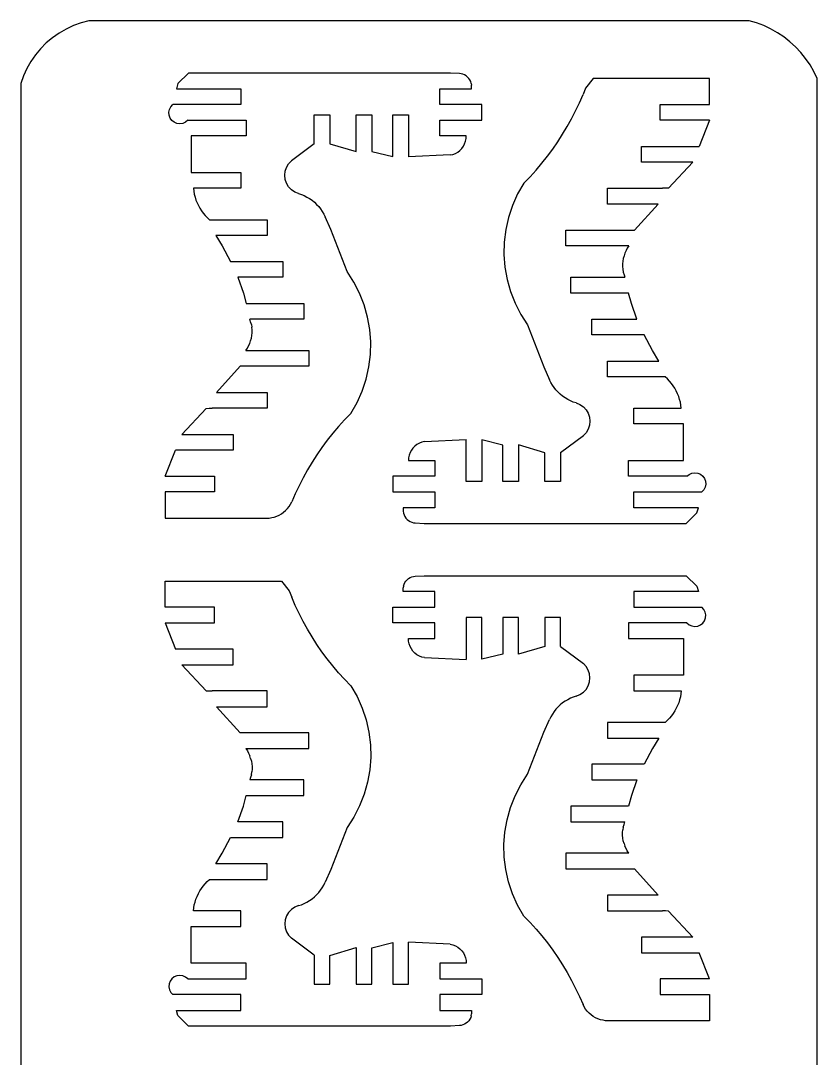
# Model space of a CAD drawing. Extents: x -4.72 to 4.72, y -4.2 to 4.2.
# Drawn here: x -1.448 to 1.448, y 0.407 to 4.181 of the extents above; entities that cross this region are included whole.
import ezdxf

# ---------------------------------------------------------------- set-up
doc = ezdxf.new("R2010")
doc.units = 0
doc.header["$MEASUREMENT"] = 0
doc.layers.get('0').update_dxf_attribs({"linetype": 'CONTINUOUS'})

msp = doc.modelspace()

# ---------------------------------------------------------------- linework, layer by layer
for p, q in [((-1.2562, 4.1638), (-1.2829, 4.1514)), ((-1.2286, 4.1739), (-1.2562, 4.1638)), ((-1.2001, 4.1815), (-1.2286, 4.1739)), ((-1.0408, 4.1815), (-1.2001, 4.1815)), ((1.2001, 4.1815), (-1.0408, 4.1815)), ((1.227, 4.1736), (1.2001, 4.1815)), ((1.2532, 4.1637), (1.227, 4.1736)), ((1.2785, 4.1519), (1.2532, 4.1637)), ((-1.3324, 4.1197), (-1.3549, 4.1007)), ((-1.3084, 4.1366), (-1.3324, 4.1197)), ((-1.2829, 4.1514), (-1.3084, 4.1366)), ((1.3029, 4.1381), (1.2785, 4.1519)), ((1.3262, 4.1226), (1.3029, 4.1381)), ((1.3482, 4.1053), (1.3262, 4.1226)), ((-1.3756, 4.0798), (-1.3944, 4.0572)), ((-1.3549, 4.1007), (-1.3756, 4.0798)), ((1.3689, 4.0865), (1.3482, 4.1053)), ((1.388, 4.0661), (1.3689, 4.0865)), ((-1.3944, 4.0572), (-1.4112, 4.033)), ((1.4056, 4.0443), (1.388, 4.0661)), ((1.4215, 4.0213), (1.4056, 4.0443)), ((-1.4257, 4.0074), (-1.438, 3.9806)), ((-1.4112, 4.033), (-1.4257, 4.0074)), ((1.4356, 3.9971), (1.4215, 4.0213)), ((-1.438, 3.9806), (-1.4478, 3.9529)), ((-0.8382, 3.991), (-0.8763, 3.9529)), ((0.1143, 3.991), (-0.8382, 3.991)), ((0.1467, 3.9893), (0.1143, 3.991)), ((0.1533, 3.9885), (0.1467, 3.9893)), ((0.1598, 3.9867), (0.1533, 3.9885)), ((0.1659, 3.9841), (0.1598, 3.9867)), ((0.1716, 3.9806), (0.1659, 3.9841)), ((0.1767, 3.9764), (0.1716, 3.9806)), ((0.1812, 3.9715), (0.1767, 3.9764)), ((0.1849, 3.966), (0.1812, 3.9715)), ((0.1879, 3.96), (0.1849, 3.966)), ((0.6332, 3.9719), (0.6058, 3.9357)), ((1.0567, 3.9719), (0.6332, 3.9719)), ((1.0567, 3.8767), (1.0567, 3.9719)), ((1.4478, 3.9719), (1.4356, 3.9971)), ((1.4478, -3.991), (1.4478, 3.9719)), ((-1.4478, 3.9529), (-1.4478, -3.9719)), ((-0.8763, 3.9529), (-0.8822, 3.9338)), ((-0.8822, 3.9338), (-0.6477, 3.9338)), ((-0.6477, 3.9338), (-0.6477, 3.8767)), ((0.0762, 3.9338), (0.1905, 3.9338)), ((0.0762, 3.8767), (0.0762, 3.9338)), ((0.1899, 3.9537), (0.1879, 3.96)), ((0.1899, 3.9537), (0.191, 3.9471)), ((0.1905, 3.9338), (0.1912, 3.9404)), ((0.1912, 3.9404), (0.191, 3.9471)), ((0.6058, 3.9357), (0.5963, 3.9129)), ((0.5834, 3.8831), (0.5963, 3.9129)), ((-0.9095, 3.8484), (-0.9074, 3.859)), ((-0.9074, 3.859), (-0.9026, 3.8687)), ((-0.9026, 3.8687), (-0.8953, 3.8767)), ((-0.6477, 3.8767), (-0.8953, 3.8767)), ((0.2289, 3.8767), (0.0762, 3.8767)), ((0.2289, 3.8195), (0.2289, 3.8767)), ((0.5546, 3.8248), (0.5695, 3.8537)), ((0.5695, 3.8537), (0.5834, 3.8831)), ((0.8763, 3.8767), (1.0567, 3.8767)), ((0.8763, 3.8195), (0.8763, 3.8767)), ((-0.9086, 3.8376), (-0.9095, 3.8484)), ((-0.9048, 3.8275), (-0.9086, 3.8376)), ((-0.8984, 3.8188), (-0.9048, 3.8275)), ((-0.89, 3.8121), (-0.8984, 3.8188)), ((-0.8488, 3.8126), (-0.8586, 3.8082)), ((-0.8405, 3.8195), (-0.8488, 3.8126)), ((-0.8405, 3.8195), (-0.6286, 3.8195)), ((-0.6286, 3.8195), (-0.6286, 3.7624)), ((-0.381, 3.7333), (-0.381, 3.8386)), ((-0.381, 3.8386), (-0.3238, 3.8386)), ((-0.3238, 3.8386), (-0.3238, 3.7341)), ((-0.2286, 3.7052), (-0.2286, 3.8386)), ((-0.2286, 3.8386), (-0.1714, 3.8386)), ((-0.1714, 3.8386), (-0.1714, 3.7062)), ((-0.0952, 3.6871), (-0.0952, 3.8386)), ((-0.0952, 3.8386), (-0.0381, 3.8386)), ((-0.0381, 3.8386), (-0.0381, 3.6862)), ((0.0762, 3.8195), (0.2289, 3.8195)), ((0.0762, 3.7624), (0.0762, 3.8195)), ((0.5388, 3.7964), (0.5546, 3.8248)), ((1.0567, 3.8195), (0.8763, 3.8195)), ((1.0567, 3.8195), (1.0181, 3.7243)), ((-0.88, 3.8079), (-0.89, 3.8121)), ((-0.8693, 3.8066), (-0.88, 3.8079)), ((-0.8586, 3.8082), (-0.8693, 3.8066)), ((0.5221, 3.7686), (0.5388, 3.7964)), ((-0.8282, 3.7624), (-0.8282, 3.629)), ((-0.6286, 3.7624), (-0.8282, 3.7624)), ((0.1715, 3.7624), (0.0762, 3.7624)), ((0.1658, 3.7335), (0.169, 3.7428)), ((0.169, 3.7428), (0.171, 3.7525)), ((0.171, 3.7525), (0.1715, 3.7624)), ((0.486, 3.7146), (0.5045, 3.7413)), ((0.5045, 3.7413), (0.5221, 3.7686)), ((-0.381, 3.7333), (-0.4641, 3.6717)), ((-0.3238, 3.7341), (-0.2286, 3.7052)), ((-0.1714, 3.7062), (-0.0952, 3.6871)), ((0.1321, 3.6988), (0.1407, 3.7037)), ((0.1407, 3.7037), (0.1485, 3.7097)), ((0.1485, 3.7097), (0.1554, 3.7168)), ((0.1554, 3.7168), (0.1612, 3.7248)), ((0.1612, 3.7248), (0.1658, 3.7335)), ((0.4667, 3.6885), (0.486, 3.7146)), ((0.8087, 3.7243), (1.0181, 3.7243)), ((0.8087, 3.6671), (0.8087, 3.7243)), ((-0.4743, 3.6609), (-0.4641, 3.6717)), ((0.1133, 3.6931), (-0.0381, 3.6862)), ((0.1133, 3.6931), (0.1229, 3.6953)), ((0.1229, 3.6953), (0.1321, 3.6988)), ((0.4254, 3.6383), (0.4465, 3.6631)), ((0.4465, 3.6631), (0.4667, 3.6885)), ((0.9955, 3.6671), (0.8087, 3.6671)), ((0.907, 3.5727), (0.9955, 3.6671)), ((-0.8282, 3.629), (-0.6477, 3.629)), ((-0.6477, 3.629), (-0.6477, 3.5719)), ((-0.4881, 3.6193), (-0.4866, 3.634)), ((-0.4866, 3.634), (-0.4819, 3.6481)), ((-0.4819, 3.6481), (-0.4743, 3.6609)), ((0.4036, 3.6142), (0.4254, 3.6383)), ((-0.4866, 3.6045), (-0.4881, 3.6193)), ((-0.4819, 3.5905), (-0.4866, 3.6045)), ((-0.4743, 3.5777), (-0.4819, 3.5905)), ((0.381, 3.5909), (0.3585, 3.5512)), ((0.381, 3.5909), (0.4036, 3.6142)), ((-0.6477, 3.5719), (-0.8202, 3.5719)), ((-0.8202, 3.5719), (-0.8189, 3.561)), ((-0.8189, 3.561), (-0.8168, 3.5503)), ((-0.8168, 3.5503), (-0.8141, 3.5396)), ((-0.4641, 3.5669), (-0.4743, 3.5777)), ((-0.4519, 3.5584), (-0.4641, 3.5669)), ((-0.4381, 3.5528), (-0.4519, 3.5584)), ((-0.4381, 3.5528), (-0.4276, 3.5493)), ((-0.4276, 3.5493), (-0.4174, 3.5451)), ((0.3585, 3.5512), (0.3399, 3.5095)), ((0.6858, 3.5147), (0.6858, 3.5719)), ((0.6858, 3.5719), (0.8848, 3.5719)), ((0.8959, 3.5718), (0.8848, 3.5719)), ((0.907, 3.5727), (0.8959, 3.5718)), ((-0.8141, 3.5396), (-0.8108, 3.5292)), ((-0.8108, 3.5292), (-0.8067, 3.519)), ((-0.8067, 3.519), (-0.8021, 3.5091)), ((-0.4174, 3.5451), (-0.4075, 3.5401)), ((-0.4075, 3.5401), (-0.398, 3.5344)), ((-0.398, 3.5344), (-0.3889, 3.5281)), ((-0.3889, 3.5281), (-0.3803, 3.5211)), ((-0.3803, 3.5211), (-0.3722, 3.5135)), ((-0.3722, 3.5135), (-0.3647, 3.5054)), ((0.87, 3.5147), (0.6858, 3.5147)), ((0.87, 3.5147), (0.7835, 3.4195)), ((-0.8021, 3.5091), (-0.7968, 3.4995)), ((-0.7968, 3.4995), (-0.7909, 3.4903)), ((-0.7909, 3.4903), (-0.7845, 3.4815)), ((-0.7845, 3.4815), (-0.7775, 3.473)), ((-0.7775, 3.473), (-0.77, 3.4651)), ((-0.3647, 3.5054), (-0.3578, 3.4967)), ((-0.3578, 3.4967), (-0.3515, 3.4876)), ((-0.3515, 3.4876), (-0.3459, 3.478)), ((-0.3459, 3.478), (-0.341, 3.4681)), ((0.3399, 3.5095), (0.3256, 3.4662)), ((-0.77, 3.4651), (-0.762, 3.4576)), ((-0.762, 3.4576), (-0.5524, 3.4576)), ((-0.5524, 3.4576), (-0.5524, 3.4004)), ((-0.32, 3.4214), (-0.341, 3.4681)), ((0.3256, 3.4662), (0.3156, 3.4217)), ((-0.5524, 3.4004), (-0.7389, 3.4004)), ((-0.7389, 3.4004), (-0.7161, 3.3623)), ((-0.261, 3.269), (-0.32, 3.4214)), ((0.3156, 3.4217), (0.3101, 3.3764)), ((0.5334, 3.3623), (0.5334, 3.4195)), ((0.5334, 3.4195), (0.7835, 3.4195)), ((-0.7161, 3.3623), (-0.6858, 3.3052)), ((0.3101, 3.3764), (0.309, 3.3308)), ((0.763, 3.3623), (0.5334, 3.3623)), ((0.763, 3.3623), (0.7574, 3.354)), ((0.309, 3.3308), (0.3124, 3.2853)), ((0.7453, 3.3266), (0.7428, 3.3169)), ((0.7486, 3.336), (0.7453, 3.3266)), ((0.7526, 3.3452), (0.7486, 3.336)), ((0.7574, 3.354), (0.7526, 3.3452)), ((-0.6858, 3.3052), (-0.4953, 3.3052)), ((-0.4953, 3.3052), (-0.4953, 3.248)), ((0.3124, 3.2853), (0.3203, 3.2403)), ((0.7412, 3.307), (0.7404, 3.297)), ((0.7404, 3.297), (0.7404, 3.287)), ((0.7404, 3.287), (0.7412, 3.2771)), ((0.7428, 3.3169), (0.7412, 3.307)), ((-0.6586, 3.248), (-0.6386, 3.1909)), ((-0.4953, 3.248), (-0.6586, 3.248)), ((-0.2364, 3.2305), (-0.261, 3.269)), ((0.5525, 3.248), (0.7486, 3.248)), ((0.5525, 3.1909), (0.5525, 3.248)), ((0.7412, 3.2771), (0.7428, 3.2672)), ((0.7428, 3.2672), (0.7453, 3.2575)), ((0.7453, 3.2575), (0.7486, 3.248)), ((-0.2158, 3.1898), (-0.2364, 3.2305)), ((0.3203, 3.2403), (0.3326, 3.1964)), ((-0.6386, 3.1909), (-0.6286, 3.1528)), ((-0.1992, 3.1473), (-0.2158, 3.1898)), ((0.3326, 3.1964), (0.3491, 3.1538)), ((0.762, 3.1909), (0.5525, 3.1909)), ((0.772, 3.1528), (0.762, 3.1909)), ((-0.6286, 3.1528), (-0.4191, 3.1528)), ((-0.4191, 3.1528), (-0.4191, 3.0956)), ((-0.187, 3.1033), (-0.1992, 3.1473)), ((0.3491, 3.1538), (0.3698, 3.1131)), ((0.792, 3.0956), (0.772, 3.1528)), ((-0.4191, 3.0956), (-0.6152, 3.0956)), ((-0.612, 3.0862), (-0.6152, 3.0956)), ((-0.1791, 3.0584), (-0.187, 3.1033)), ((0.3698, 3.1131), (0.3943, 3.0747)), ((0.6287, 3.0956), (0.792, 3.0956)), ((0.6287, 3.0385), (0.6287, 3.0956)), ((-0.6095, 3.0765), (-0.612, 3.0862)), ((-0.6095, 3.0765), (-0.6078, 3.0666)), ((-0.607, 3.0566), (-0.6078, 3.0666)), ((-0.1757, 3.0129), (-0.1791, 3.0584)), ((0.3943, 3.0747), (0.4534, 2.9223)), ((-0.612, 3.0171), (-0.6095, 3.0268)), ((-0.6095, 3.0268), (-0.6078, 3.0366)), ((-0.6078, 3.0366), (-0.607, 3.0466)), ((-0.607, 3.0466), (-0.607, 3.0566)), ((0.8192, 3.0385), (0.6287, 3.0385)), ((0.8495, 2.9813), (0.8192, 3.0385)), ((-0.6296, 2.9813), (-0.6241, 2.9897)), ((-0.6241, 2.9897), (-0.6193, 2.9985)), ((-0.6193, 2.9985), (-0.6152, 3.0076)), ((-0.6152, 3.0076), (-0.612, 3.0171)), ((-0.1767, 2.9673), (-0.1757, 3.0129)), ((-0.6296, 2.9813), (-0.4, 2.9813)), ((-0.4, 2.9813), (-0.4, 2.9242)), ((-0.1823, 2.922), (-0.1767, 2.9673)), ((0.8723, 2.9432), (0.8495, 2.9813)), ((-0.7366, 2.8289), (-0.6502, 2.9242)), ((-0.4, 2.9242), (-0.6502, 2.9242)), ((-0.1923, 2.8774), (-0.1823, 2.922)), ((0.4534, 2.9223), (0.4743, 2.8756)), ((0.6858, 2.9432), (0.8723, 2.9432)), ((0.6858, 2.8861), (0.6858, 2.9432)), ((-0.2066, 2.8341), (-0.1923, 2.8774)), ((0.4792, 2.8657), (0.4743, 2.8756)), ((0.8954, 2.8861), (0.6858, 2.8861)), ((0.9033, 2.8786), (0.8954, 2.8861)), ((0.9108, 2.8706), (0.9033, 2.8786)), ((0.9178, 2.8622), (0.9108, 2.8706)), ((-0.2251, 2.7924), (-0.2066, 2.8341)), ((0.4848, 2.8561), (0.4792, 2.8657)), ((0.4911, 2.847), (0.4848, 2.8561)), ((0.498, 2.8383), (0.4911, 2.847)), ((0.5056, 2.8302), (0.498, 2.8383)), ((0.9243, 2.8533), (0.9178, 2.8622)), ((0.9301, 2.8441), (0.9243, 2.8533)), ((0.9354, 2.8345), (0.9301, 2.8441)), ((0.9401, 2.8246), (0.9354, 2.8345)), ((-0.7366, 2.8289), (-0.5524, 2.8289)), ((-0.5524, 2.8289), (-0.5524, 2.7718)), ((0.5136, 2.8226), (0.5056, 2.8302)), ((0.5222, 2.8156), (0.5136, 2.8226)), ((0.5313, 2.8092), (0.5222, 2.8156)), ((0.5408, 2.8036), (0.5313, 2.8092)), ((0.5508, 2.7986), (0.5408, 2.8036)), ((0.561, 2.7943), (0.5508, 2.7986)), ((0.5715, 2.7908), (0.561, 2.7943)), ((0.9441, 2.8144), (0.9401, 2.8246)), ((0.9475, 2.804), (0.9441, 2.8144)), ((0.9502, 2.7934), (0.9475, 2.804)), ((0.9522, 2.7826), (0.9502, 2.7934)), ((-0.7737, 2.7709), (-0.8622, 2.6765)), ((-0.7737, 2.7709), (-0.7626, 2.7718)), ((-0.7626, 2.7718), (-0.7514, 2.7718)), ((-0.5524, 2.7718), (-0.7514, 2.7718)), ((-0.2477, 2.7527), (-0.2251, 2.7924)), ((0.5715, 2.7908), (0.5852, 2.7852)), ((0.5852, 2.7852), (0.5975, 2.7768)), ((0.5975, 2.7768), (0.6076, 2.7659)), ((0.6076, 2.7659), (0.6152, 2.7532)), ((0.7811, 2.7718), (0.9536, 2.7718)), ((0.7811, 2.7146), (0.7811, 2.7718)), ((0.9536, 2.7718), (0.9522, 2.7826)), ((-0.2703, 2.7294), (-0.2921, 2.7054)), ((-0.2477, 2.7527), (-0.2703, 2.7294)), ((0.6152, 2.7532), (0.6199, 2.7391)), ((0.6199, 2.7391), (0.6215, 2.7244)), ((0.6215, 2.7244), (0.6199, 2.7096)), ((-0.3131, 2.6806), (-0.3333, 2.6552)), ((-0.2921, 2.7054), (-0.3131, 2.6806)), ((0.6076, 2.6828), (0.5975, 2.6719)), ((0.6152, 2.6955), (0.6076, 2.6828)), ((0.6199, 2.7096), (0.6152, 2.6955)), ((0.9616, 2.7146), (0.7811, 2.7146)), ((0.9616, 2.5813), (0.9616, 2.7146)), ((-0.8622, 2.6765), (-0.6754, 2.6765)), ((-0.6754, 2.6765), (-0.6754, 2.6194)), ((-0.3333, 2.6552), (-0.3527, 2.6291)), ((0.0013, 2.6448), (-0.0074, 2.64)), ((0.0105, 2.6484), (0.0013, 2.6448)), ((0.0201, 2.6506), (0.0105, 2.6484)), ((0.0201, 2.6506), (0.1715, 2.6575)), ((0.1715, 2.5051), (0.1715, 2.6575)), ((0.2286, 2.6565), (0.2286, 2.5051)), ((0.3048, 2.6375), (0.2286, 2.6565)), ((0.5144, 2.6103), (0.5975, 2.6719)), ((0.5931, 2.669), (0.5975, 2.6719)), ((-0.9234, 2.5241), (-0.8848, 2.6194)), ((-0.6754, 2.6194), (-0.8848, 2.6194)), ((-0.3527, 2.6291), (-0.3712, 2.6024)), ((-0.0324, 2.6101), (-0.0357, 2.6008)), ((-0.0278, 2.6189), (-0.0324, 2.6101)), ((-0.0221, 2.6269), (-0.0278, 2.6189)), ((-0.0152, 2.634), (-0.0221, 2.6269)), ((-0.0074, 2.64), (-0.0152, 2.634)), ((0.3048, 2.5051), (0.3048, 2.6375)), ((0.4572, 2.6096), (0.362, 2.6384)), ((0.362, 2.6384), (0.362, 2.5051)), ((0.4572, 2.5051), (0.4572, 2.6096)), ((0.5144, 2.6103), (0.5144, 2.5051)), ((-0.3888, 2.5751), (-0.4055, 2.5472)), ((-0.3712, 2.6024), (-0.3888, 2.5751)), ((-0.0376, 2.5911), (-0.0381, 2.5813)), ((-0.0381, 2.5813), (0.0572, 2.5813)), ((-0.0357, 2.6008), (-0.0376, 2.5911)), ((0.0572, 2.5813), (0.0572, 2.5241)), ((0.762, 2.5813), (0.9616, 2.5813)), ((0.762, 2.5241), (0.762, 2.5813)), ((-0.4055, 2.5472), (-0.4213, 2.5188)), ((0.9738, 2.5241), (0.9821, 2.531)), ((0.9821, 2.531), (0.992, 2.5355)), ((0.992, 2.5355), (1.0026, 2.5371)), ((1.0026, 2.5371), (1.0134, 2.5357)), ((1.0134, 2.5357), (1.0233, 2.5316)), ((1.0233, 2.5316), (1.0318, 2.5249)), ((-0.9234, 2.5241), (-0.7429, 2.5241)), ((-0.7429, 2.5241), (-0.7429, 2.467)), ((-0.4213, 2.5188), (-0.4361, 2.4899)), ((0.0572, 2.5241), (-0.0955, 2.5241)), ((-0.0955, 2.5241), (-0.0955, 2.467)), ((0.2286, 2.5051), (0.1715, 2.5051)), ((0.362, 2.5051), (0.3048, 2.5051)), ((0.5144, 2.5051), (0.4572, 2.5051)), ((0.9738, 2.5241), (0.762, 2.5241)), ((1.0318, 2.5249), (1.0381, 2.5161)), ((1.0381, 2.5161), (1.0419, 2.506)), ((1.0428, 2.4953), (1.0408, 2.4846)), ((1.0419, 2.506), (1.0428, 2.4953)), ((-0.7429, 2.467), (-0.9234, 2.467)), ((-0.9234, 2.467), (-0.9234, 2.3717)), ((-0.45, 2.4606), (-0.4629, 2.4308)), ((-0.4361, 2.4899), (-0.45, 2.4606)), ((-0.0955, 2.467), (0.0572, 2.467)), ((0.0572, 2.467), (0.0572, 2.4098)), ((0.7811, 2.467), (1.0287, 2.467)), ((0.7811, 2.4098), (0.7811, 2.467)), ((1.0359, 2.475), (1.0287, 2.467)), ((1.0408, 2.4846), (1.0359, 2.475)), ((-0.4725, 2.4141), (-0.4673, 2.4222)), ((-0.4673, 2.4222), (-0.4629, 2.4308)), ((-0.5263, 2.3758), (-0.5172, 2.379)), ((-0.5172, 2.379), (-0.5085, 2.383)), ((-0.5085, 2.383), (-0.5001, 2.3878)), ((-0.5001, 2.3878), (-0.4923, 2.3933)), ((-0.4923, 2.3933), (-0.4851, 2.3996)), ((-0.4851, 2.3996), (-0.4784, 2.4066)), ((-0.4784, 2.4066), (-0.4725, 2.4141)), ((-0.0571, 2.4098), (-0.0579, 2.4032)), ((-0.0579, 2.4032), (-0.0577, 2.3966)), ((-0.0577, 2.3966), (-0.0566, 2.39)), ((0.0572, 2.4098), (-0.0571, 2.4098)), ((-0.0566, 2.39), (-0.0545, 2.3837)), ((-0.0545, 2.3837), (-0.0516, 2.3777)), ((1.0156, 2.4098), (0.7811, 2.4098)), ((0.9716, 2.3527), (1.0097, 2.3908)), ((1.0097, 2.3908), (1.0156, 2.4098)), ((-0.9234, 2.3717), (-0.5547, 2.3717)), ((-0.5547, 2.3717), (-0.5451, 2.3722)), ((-0.5451, 2.3722), (-0.5356, 2.3736)), ((-0.5356, 2.3736), (-0.5263, 2.3758)), ((-0.0516, 2.3777), (-0.0478, 2.3722)), ((-0.0478, 2.3722), (-0.0433, 2.3673)), ((-0.0433, 2.3673), (-0.0382, 2.363)), ((-0.0382, 2.363), (-0.0325, 2.3595)), ((-0.0325, 2.3595), (-0.0264, 2.3569)), ((-0.0264, 2.3569), (-0.02, 2.3552)), ((-0.02, 2.3552), (-0.0134, 2.3544)), ((-0.0134, 2.3544), (0.0191, 2.3527)), ((0.0191, 2.3527), (0.9716, 2.3527)), ((-0.0433, 2.1476), (-0.0382, 2.1518)), ((-0.0382, 2.1518), (-0.0325, 2.1553)), ((-0.0325, 2.1553), (-0.0264, 2.1579)), ((-0.0264, 2.1579), (-0.02, 2.1597)), ((-0.02, 2.1597), (-0.0134, 2.1605)), ((-0.0134, 2.1605), (0.0191, 2.1622)), ((0.0191, 2.1622), (0.9716, 2.1622)), ((0.9716, 2.1622), (1.0097, 2.1241)), ((-0.9234, 2.0479), (-0.9234, 2.1431)), ((-0.9234, 2.1431), (-0.4999, 2.1431)), ((-0.4999, 2.1431), (-0.4724, 2.1069)), ((-0.0579, 2.1116), (-0.0577, 2.1183)), ((-0.0566, 2.1249), (-0.0577, 2.1183)), ((-0.0566, 2.1249), (-0.0545, 2.1312)), ((-0.0545, 2.1312), (-0.0516, 2.1372)), ((-0.0516, 2.1372), (-0.0478, 2.1427)), ((-0.0478, 2.1427), (-0.0433, 2.1476)), ((1.0097, 2.1241), (1.0156, 2.105)), ((-0.4724, 2.1069), (-0.4629, 2.0841)), ((-0.45, 2.0543), (-0.4629, 2.0841)), ((-0.0571, 2.105), (-0.0579, 2.1116)), ((0.0572, 2.105), (-0.0571, 2.105)), ((0.0572, 2.0479), (0.0572, 2.105)), ((1.0156, 2.105), (0.7811, 2.105)), ((0.7811, 2.105), (0.7811, 2.0479)), ((-0.7429, 2.0479), (-0.9234, 2.0479)), ((-0.7429, 1.9907), (-0.7429, 2.0479)), ((-0.4361, 2.0249), (-0.45, 2.0543)), ((-0.0955, 2.0479), (0.0572, 2.0479)), ((-0.0955, 1.9907), (-0.0955, 2.0479)), ((0.7811, 2.0479), (1.0287, 2.0479)), ((1.0359, 2.0399), (1.0287, 2.0479)), ((1.0408, 2.0302), (1.0359, 2.0399)), ((-0.4213, 1.996), (-0.4361, 2.0249)), ((0.2286, 2.0098), (0.1715, 2.0098)), ((0.1715, 2.0098), (0.1715, 1.8574)), ((0.2286, 1.8583), (0.2286, 2.0098)), ((0.3048, 2.0098), (0.3048, 1.8774)), ((0.362, 2.0098), (0.3048, 2.0098)), ((0.362, 1.8764), (0.362, 2.0098)), ((0.4572, 2.0098), (0.4572, 1.9053)), ((0.5144, 2.0098), (0.4572, 2.0098)), ((0.5144, 1.9045), (0.5144, 2.0098)), ((1.0381, 1.9987), (1.0419, 2.0088)), ((1.0428, 2.0196), (1.0408, 2.0302)), ((1.0419, 2.0088), (1.0428, 2.0196)), ((-0.9234, 1.9907), (-0.7429, 1.9907)), ((-0.9234, 1.9907), (-0.8848, 1.8955)), ((-0.4055, 1.9676), (-0.4213, 1.996)), ((-0.3888, 1.9398), (-0.4055, 1.9676)), ((0.0572, 1.9907), (-0.0955, 1.9907)), ((0.0572, 1.9336), (0.0572, 1.9907)), ((0.9738, 1.9907), (0.762, 1.9907)), ((0.762, 1.9907), (0.762, 1.9336)), ((0.9738, 1.9907), (0.9821, 1.9838)), ((0.9821, 1.9838), (0.992, 1.9794)), ((0.992, 1.9794), (1.0026, 1.9778)), ((1.0026, 1.9778), (1.0134, 1.9791)), ((1.0134, 1.9791), (1.0233, 1.9833)), ((1.0233, 1.9833), (1.0318, 1.99)), ((1.0318, 1.99), (1.0381, 1.9987)), ((-0.3712, 1.9125), (-0.3888, 1.9398)), ((-0.0376, 1.9237), (-0.0381, 1.9336)), ((-0.0381, 1.9336), (0.0572, 1.9336)), ((0.762, 1.9336), (0.9616, 1.9336)), ((0.9616, 1.9336), (0.9616, 1.8002)), ((-0.6754, 1.8955), (-0.8848, 1.8955)), ((-0.6754, 1.8383), (-0.6754, 1.8955)), ((-0.3527, 1.8858), (-0.3712, 1.9125)), ((-0.0357, 1.914), (-0.0376, 1.9237)), ((-0.0324, 1.9047), (-0.0357, 1.914)), ((-0.0278, 1.896), (-0.0324, 1.9047)), ((-0.0221, 1.888), (-0.0278, 1.896)), ((-0.0152, 1.8809), (-0.0221, 1.888)), ((0.4572, 1.9053), (0.362, 1.8764)), ((0.5144, 1.9045), (0.5975, 1.8429)), ((-0.3333, 1.8597), (-0.3527, 1.8858)), ((-0.3131, 1.8343), (-0.3333, 1.8597)), ((-0.0074, 1.8749), (-0.0152, 1.8809)), ((0.0013, 1.87), (-0.0074, 1.8749)), ((0.0105, 1.8665), (0.0013, 1.87)), ((0.0201, 1.8643), (0.0105, 1.8665)), ((0.0201, 1.8643), (0.1715, 1.8574)), ((0.3048, 1.8774), (0.2286, 1.8583)), ((-0.8622, 1.8383), (-0.6754, 1.8383)), ((-0.7737, 1.7439), (-0.8622, 1.8383)), ((-0.2921, 1.8095), (-0.3131, 1.8343)), ((0.6076, 1.8321), (0.5975, 1.8429)), ((0.6152, 1.8193), (0.6076, 1.8321)), ((0.6199, 1.8052), (0.6152, 1.8193)), ((-0.2703, 1.7854), (-0.2921, 1.8095)), ((-0.2477, 1.7621), (-0.2703, 1.7854)), ((0.6152, 1.7617), (0.6199, 1.7757)), ((0.6215, 1.7905), (0.6199, 1.8052)), ((0.6199, 1.7757), (0.6215, 1.7905)), ((0.7811, 1.8002), (0.7811, 1.7431)), ((0.9616, 1.8002), (0.7811, 1.8002)), ((-0.7737, 1.7439), (-0.7626, 1.743)), ((-0.7626, 1.743), (-0.7514, 1.7431)), ((-0.5524, 1.7431), (-0.7514, 1.7431)), ((-0.5524, 1.6859), (-0.5524, 1.7431)), ((-0.2477, 1.7621), (-0.2251, 1.7224)), ((0.5852, 1.7296), (0.5975, 1.7381)), ((0.5975, 1.7381), (0.6076, 1.7489)), ((0.6076, 1.7489), (0.6152, 1.7617)), ((0.7811, 1.7431), (0.9536, 1.7431)), ((0.9536, 1.7431), (0.9522, 1.7322)), ((-0.2251, 1.7224), (-0.2066, 1.6807)), ((0.5222, 1.6993), (0.5136, 1.6923)), ((0.5313, 1.7056), (0.5222, 1.6993)), ((0.5408, 1.7113), (0.5313, 1.7056)), ((0.5508, 1.7163), (0.5408, 1.7113)), ((0.561, 1.7205), (0.5508, 1.7163)), ((0.5715, 1.724), (0.561, 1.7205)), ((0.5715, 1.724), (0.5852, 1.7296)), ((0.9441, 1.7004), (0.9401, 1.6902)), ((0.9475, 1.7108), (0.9441, 1.7004)), ((0.9502, 1.7215), (0.9475, 1.7108)), ((0.9522, 1.7322), (0.9502, 1.7215)), ((-0.7366, 1.6859), (-0.6502, 1.5907)), ((-0.7366, 1.6859), (-0.5524, 1.6859)), ((-0.2066, 1.6807), (-0.1923, 1.6374)), ((0.4911, 1.6679), (0.4848, 1.6588)), ((0.498, 1.6766), (0.4911, 1.6679)), ((0.5056, 1.6847), (0.498, 1.6766)), ((0.5136, 1.6923), (0.5056, 1.6847)), ((0.9243, 1.6615), (0.9178, 1.6527)), ((0.9301, 1.6707), (0.9243, 1.6615)), ((0.9354, 1.6803), (0.9301, 1.6707)), ((0.9401, 1.6902), (0.9354, 1.6803)), ((-0.1923, 1.6374), (-0.1823, 1.5929)), ((0.4534, 1.5926), (0.4743, 1.6393)), ((0.4792, 1.6492), (0.4743, 1.6393)), ((0.4848, 1.6588), (0.4792, 1.6492)), ((0.8954, 1.6288), (0.6858, 1.6288)), ((0.6858, 1.6288), (0.6858, 1.5716)), ((0.9033, 1.6363), (0.8954, 1.6288)), ((0.9108, 1.6442), (0.9033, 1.6363)), ((0.9178, 1.6527), (0.9108, 1.6442)), ((-0.4, 1.5907), (-0.6502, 1.5907)), ((-0.4, 1.5335), (-0.4, 1.5907)), ((-0.1823, 1.5929), (-0.1767, 1.5476)), ((0.3943, 1.4402), (0.4534, 1.5926)), ((0.6858, 1.5716), (0.8723, 1.5716)), ((0.8723, 1.5716), (0.8495, 1.5335)), ((-0.6296, 1.5335), (-0.6241, 1.5252)), ((-0.6296, 1.5335), (-0.4, 1.5335)), ((-0.6241, 1.5252), (-0.6193, 1.5164)), ((-0.6193, 1.5164), (-0.6152, 1.5072)), ((-0.1767, 1.5476), (-0.1757, 1.502)), ((0.8495, 1.5335), (0.8192, 1.4764)), ((-0.612, 1.4978), (-0.6152, 1.5072)), ((-0.612, 1.4978), (-0.6095, 1.4881)), ((-0.6095, 1.4881), (-0.6078, 1.4782)), ((-0.6078, 1.4782), (-0.607, 1.4682)), ((-0.1757, 1.502), (-0.1791, 1.4565)), ((0.8192, 1.4764), (0.6287, 1.4764)), ((0.6287, 1.4764), (0.6287, 1.4192)), ((-0.6095, 1.4384), (-0.612, 1.4287)), ((-0.6095, 1.4384), (-0.6078, 1.4483)), ((-0.607, 1.4582), (-0.6078, 1.4483)), ((-0.607, 1.4682), (-0.607, 1.4582)), ((-0.1791, 1.4565), (-0.187, 1.4115)), ((0.3698, 1.4017), (0.3943, 1.4402)), ((-0.612, 1.4287), (-0.6152, 1.4192)), ((-0.4191, 1.4192), (-0.6152, 1.4192)), ((-0.4191, 1.3621), (-0.4191, 1.4192)), ((-0.187, 1.4115), (-0.1992, 1.3676)), ((0.3491, 1.361), (0.3698, 1.4017)), ((0.6287, 1.4192), (0.792, 1.4192)), ((0.792, 1.4192), (0.772, 1.3621)), ((-0.6386, 1.324), (-0.6286, 1.3621)), ((-0.6286, 1.3621), (-0.4191, 1.3621)), ((-0.1992, 1.3676), (-0.2158, 1.325)), ((0.3326, 1.3185), (0.3491, 1.361)), ((0.772, 1.3621), (0.762, 1.324)), ((-0.6586, 1.2668), (-0.6386, 1.324)), ((-0.2158, 1.325), (-0.2364, 1.2843)), ((0.5525, 1.324), (0.5525, 1.2668)), ((0.762, 1.324), (0.5525, 1.324)), ((-0.2364, 1.2843), (-0.261, 1.2459)), ((0.3203, 1.2745), (0.3326, 1.3185)), ((-0.4953, 1.2668), (-0.6586, 1.2668)), ((-0.4953, 1.2097), (-0.4953, 1.2668)), ((-0.261, 1.2459), (-0.32, 1.0935)), ((0.3124, 1.2296), (0.3203, 1.2745)), ((0.5525, 1.2668), (0.7486, 1.2668)), ((0.7428, 1.2477), (0.7412, 1.2378)), ((0.7428, 1.2477), (0.7453, 1.2574)), ((0.7453, 1.2574), (0.7486, 1.2668)), ((-0.7161, 1.1525), (-0.6858, 1.2097)), ((-0.6858, 1.2097), (-0.4953, 1.2097)), ((0.309, 1.1841), (0.3124, 1.2296)), ((0.7404, 1.2278), (0.7412, 1.2378)), ((0.7404, 1.2178), (0.7404, 1.2278)), ((0.7412, 1.2078), (0.7404, 1.2178)), ((0.3101, 1.1385), (0.309, 1.1841)), ((0.7428, 1.198), (0.7412, 1.2078)), ((0.7453, 1.1883), (0.7428, 1.198)), ((0.7453, 1.1883), (0.7486, 1.1788)), ((0.7526, 1.1697), (0.7486, 1.1788)), ((-0.7389, 1.1144), (-0.7161, 1.1525)), ((0.3156, 1.0932), (0.3101, 1.1385)), ((0.5334, 1.1525), (0.5334, 1.0954)), ((0.763, 1.1525), (0.5334, 1.1525)), ((0.7574, 1.1609), (0.7526, 1.1697)), ((0.763, 1.1525), (0.7574, 1.1609)), ((-0.5524, 1.1144), (-0.7389, 1.1144)), ((-0.5524, 1.0573), (-0.5524, 1.1144)), ((0.5334, 1.0954), (0.7835, 1.0954)), ((0.87, 1.0001), (0.7835, 1.0954)), ((-0.77, 1.0498), (-0.762, 1.0573)), ((-0.762, 1.0573), (-0.5524, 1.0573)), ((-0.32, 1.0935), (-0.341, 1.0468)), ((0.3256, 1.0486), (0.3156, 1.0932)), ((-0.7968, 1.0153), (-0.7909, 1.0245)), ((-0.7909, 1.0245), (-0.7845, 1.0334)), ((-0.7845, 1.0334), (-0.7775, 1.0418)), ((-0.7775, 1.0418), (-0.77, 1.0498)), ((-0.3578, 1.0182), (-0.3515, 1.0273)), ((-0.3515, 1.0273), (-0.3459, 1.0369)), ((-0.3459, 1.0369), (-0.341, 1.0468)), ((0.3399, 1.0053), (0.3256, 1.0486)), ((-0.8141, 0.9752), (-0.8108, 0.9856)), ((-0.8108, 0.9856), (-0.8067, 0.9958)), ((-0.8067, 0.9958), (-0.8021, 1.0057)), ((-0.8021, 1.0057), (-0.7968, 1.0153)), ((-0.398, 0.9804), (-0.3889, 0.9868)), ((-0.3889, 0.9868), (-0.3803, 0.9938)), ((-0.3803, 0.9938), (-0.3722, 1.0014)), ((-0.3722, 1.0014), (-0.3647, 1.0095)), ((-0.3647, 1.0095), (-0.3578, 1.0182)), ((0.3585, 0.9636), (0.3399, 1.0053)), ((0.87, 1.0001), (0.6858, 1.0001)), ((0.6858, 1.0001), (0.6858, 0.943)), ((-0.8202, 0.943), (-0.8189, 0.9538)), ((-0.8189, 0.9538), (-0.8168, 0.9646)), ((-0.8168, 0.9646), (-0.8141, 0.9752)), ((-0.4641, 0.948), (-0.4743, 0.9371)), ((-0.4519, 0.9564), (-0.4641, 0.948)), ((-0.4381, 0.962), (-0.4519, 0.9564)), ((-0.4381, 0.962), (-0.4276, 0.9655)), ((-0.4276, 0.9655), (-0.4174, 0.9698)), ((-0.4174, 0.9698), (-0.4075, 0.9748)), ((-0.4075, 0.9748), (-0.398, 0.9804)), ((0.381, 0.9239), (0.3585, 0.9636)), ((-0.6477, 0.943), (-0.8202, 0.943)), ((-0.6477, 0.8858), (-0.6477, 0.943)), ((-0.4866, 0.9103), (-0.4881, 0.8956)), ((-0.4819, 0.9244), (-0.4866, 0.9103)), ((-0.4743, 0.9371), (-0.4819, 0.9244)), ((0.381, 0.9239), (0.4036, 0.9006)), ((0.6858, 0.943), (0.8848, 0.943)), ((0.8959, 0.943), (0.8848, 0.943)), ((0.907, 0.9421), (0.8959, 0.943)), ((0.907, 0.9421), (0.9955, 0.8477)), ((-0.8282, 0.7525), (-0.8282, 0.8858)), ((-0.8282, 0.8858), (-0.6477, 0.8858)), ((-0.4881, 0.8956), (-0.4866, 0.8808)), ((-0.4866, 0.8808), (-0.4819, 0.8667)), ((0.4036, 0.9006), (0.4254, 0.8766)), ((0.4254, 0.8766), (0.4465, 0.8518)), ((-0.4819, 0.8667), (-0.4743, 0.854)), ((-0.4743, 0.854), (-0.4641, 0.8431)), ((-0.381, 0.7815), (-0.4641, 0.8431)), ((0.4465, 0.8518), (0.4667, 0.8264)), ((0.9955, 0.8477), (0.8087, 0.8477)), ((0.8087, 0.8477), (0.8087, 0.7906)), ((-0.3238, 0.7808), (-0.2286, 0.8096)), ((-0.2286, 0.8096), (-0.2286, 0.6763)), ((-0.1714, 0.8087), (-0.0952, 0.8277)), ((-0.1714, 0.6763), (-0.1714, 0.8087)), ((-0.0952, 0.8277), (-0.0952, 0.6763)), ((0.1133, 0.8218), (-0.0381, 0.8287)), ((-0.0381, 0.6763), (-0.0381, 0.8287)), ((0.1133, 0.8218), (0.1229, 0.8196)), ((0.1229, 0.8196), (0.1321, 0.816)), ((0.1321, 0.816), (0.1407, 0.8112)), ((0.1407, 0.8112), (0.1485, 0.8052)), ((0.1485, 0.8052), (0.1554, 0.7981)), ((0.1554, 0.7981), (0.1612, 0.7901)), ((0.4667, 0.8264), (0.486, 0.8003)), ((0.486, 0.8003), (0.5045, 0.7736)), ((-0.381, 0.7815), (-0.381, 0.6763)), ((-0.3238, 0.6763), (-0.3238, 0.7808)), ((0.1612, 0.7901), (0.1658, 0.7813)), ((0.1658, 0.7813), (0.169, 0.772)), ((0.169, 0.772), (0.171, 0.7623)), ((0.171, 0.7623), (0.1715, 0.7525)), ((0.5045, 0.7736), (0.5221, 0.7463)), ((0.8087, 0.7906), (1.0181, 0.7906)), ((1.0567, 0.6953), (1.0181, 0.7906)), ((-0.6286, 0.7525), (-0.8282, 0.7525)), ((-0.6286, 0.6953), (-0.6286, 0.7525)), ((0.1715, 0.7525), (0.0762, 0.7525)), ((0.0762, 0.7525), (0.0762, 0.6953)), ((0.5221, 0.7463), (0.5388, 0.7184)), ((0.5388, 0.7184), (0.5546, 0.69)), ((-0.9048, 0.6873), (-0.9086, 0.6772)), ((-0.8984, 0.6961), (-0.9048, 0.6873)), ((-0.89, 0.7028), (-0.8984, 0.6961)), ((-0.88, 0.7069), (-0.89, 0.7028)), ((-0.8693, 0.7083), (-0.88, 0.7069)), ((-0.8586, 0.7067), (-0.8693, 0.7083)), ((-0.8488, 0.7022), (-0.8586, 0.7067)), ((-0.8405, 0.6953), (-0.8488, 0.7022)), ((-0.8405, 0.6953), (-0.6286, 0.6953)), ((0.0762, 0.6953), (0.2289, 0.6953)), ((0.2289, 0.6953), (0.2289, 0.6382)), ((0.5546, 0.69), (0.5695, 0.6611)), ((0.8763, 0.6953), (0.8763, 0.6382)), ((1.0567, 0.6953), (0.8763, 0.6953)), ((-0.9086, 0.6772), (-0.9095, 0.6665)), ((-0.9095, 0.6665), (-0.9074, 0.6558)), ((-0.9074, 0.6558), (-0.9026, 0.6462)), ((-0.9026, 0.6462), (-0.8953, 0.6382)), ((-0.381, 0.6763), (-0.3238, 0.6763)), ((-0.2286, 0.6763), (-0.1714, 0.6763)), ((-0.0952, 0.6763), (-0.0381, 0.6763)), ((0.5695, 0.6611), (0.5834, 0.6318)), ((-0.6477, 0.6382), (-0.8953, 0.6382)), ((-0.6477, 0.581), (-0.6477, 0.6382)), ((0.2289, 0.6382), (0.0762, 0.6382)), ((0.0762, 0.6382), (0.0762, 0.581)), ((0.5834, 0.6318), (0.5963, 0.602)), ((0.8763, 0.6382), (1.0567, 0.6382)), ((1.0567, 0.6382), (1.0567, 0.5429)), ((-0.8763, 0.562), (-0.8822, 0.581)), ((-0.8822, 0.581), (-0.6477, 0.581)), ((0.0762, 0.581), (0.1905, 0.581)), ((0.1899, 0.5612), (0.191, 0.5678)), ((0.1905, 0.581), (0.1912, 0.5744)), ((0.1912, 0.5744), (0.191, 0.5678)), ((0.6007, 0.5934), (0.5963, 0.602)), ((0.6059, 0.5853), (0.6007, 0.5934)), ((0.6118, 0.5778), (0.6059, 0.5853)), ((0.6184, 0.5708), (0.6118, 0.5778)), ((0.6257, 0.5645), (0.6184, 0.5708)), ((-0.8382, 0.5239), (-0.8763, 0.562)), ((0.1659, 0.5307), (0.1598, 0.5281)), ((0.1716, 0.5342), (0.1659, 0.5307)), ((0.1767, 0.5385), (0.1716, 0.5342)), ((0.1812, 0.5434), (0.1767, 0.5385)), ((0.1849, 0.5489), (0.1812, 0.5434)), ((0.1879, 0.5549), (0.1849, 0.5489)), ((0.1899, 0.5612), (0.1879, 0.5549)), ((0.6335, 0.559), (0.6257, 0.5645)), ((0.6418, 0.5542), (0.6335, 0.559)), ((0.6506, 0.5502), (0.6418, 0.5542)), ((0.6596, 0.547), (0.6506, 0.5502)), ((0.669, 0.5448), (0.6596, 0.547)), ((0.6785, 0.5434), (0.669, 0.5448)), ((0.6881, 0.5429), (0.6785, 0.5434)), ((1.0567, 0.5429), (0.6881, 0.5429)), ((0.1143, 0.5239), (-0.8382, 0.5239)), ((0.1467, 0.5256), (0.1143, 0.5239)), ((0.1533, 0.5264), (0.1467, 0.5256)), ((0.1598, 0.5281), (0.1533, 0.5264))]:
    msp.add_line(p, q)

doc.saveas('drawing.dxf')
